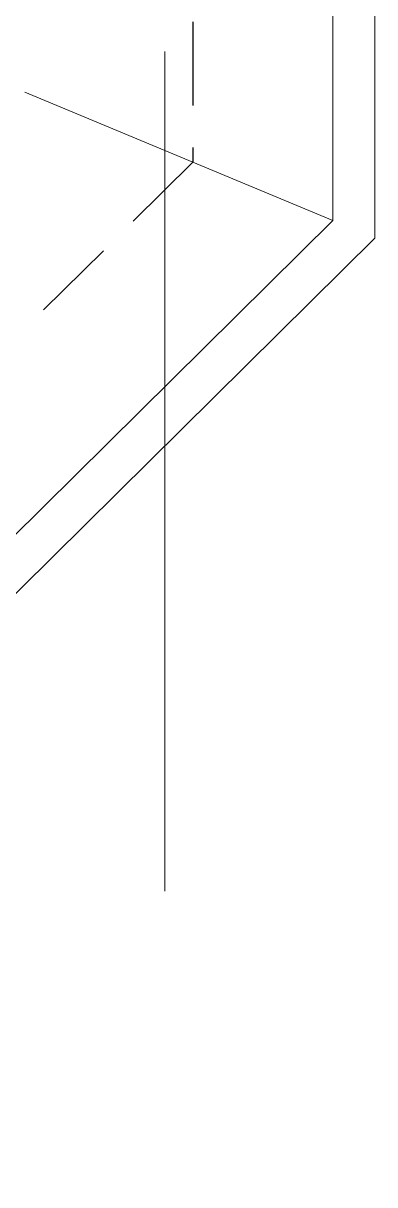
# Model space of a CAD drawing. Header units: inches. Extents: x -26575 to 27, y -11337 to 2257.
# Drawn here: x -23869.1 to -23844, y 1279 to 1362 of the extents above; entities that cross this region are included whole.
import ezdxf

# ---------------------------------------------------------------- set-up
doc = ezdxf.new("R2010")
doc.units = ezdxf.units.IN
doc.header["$LTSCALE"] = 48
doc.header["$MEASUREMENT"] = 0
for name, pattern in [('A106$0$CENTER', [2, 1.25, -0.25, 0.25, -0.25]), ('A112$0$CENTER', [2, 1.25, -0.25, 0.25, -0.25]), ('NB - 12th floor_plan$0$HIDDEN2', [0.1875, 0.125, -0.0625])]:
    doc.linetypes.add(name, pattern=pattern)
for name, color, linetype in [('A106$0$A-GRID-GRDP0-12', 8, 'Continuous'), ('A112$0$A-GRID-GRDP0-12', 8, 'Continuous'), ('A612$0$A-CLNG-SFFT', 8, 'Continuous'), ('NB - 12th floor_plan$0$STSLABNOTCH', 1, 'NB - 12th floor_plan$0$HIDDEN2'), ('XREF', 7, 'Continuous')]:
    doc.layers.add(name, color=color, linetype=linetype)

# ---------------------------------------------------------------- blocks, each defined once
blk = doc.blocks.new('A106')
at = {"layer": 'A106$0$A-GRID-GRDP0-12', "linetype": 'A106$0$CENTER', "lineweight": 0}
blk.add_line((-23859.024, 1299.981), (-23859.024, 2113.236), dxfattribs=at)
blk = doc.blocks.new('A112')
at = {"layer": 'A112$0$A-GRID-GRDP0-12', "linetype": 'A112$0$CENTER', "lineweight": 0}
blk.add_line((-23859.024, 1299.981), (-23859.024, 2113.236), dxfattribs=at)
blk = doc.blocks.new('A612')
at = {"layer": 'A612$0$A-CLNG-SFFT', "lineweight": 0}
blk.add_line((-23869.024, 1357.088, 0), (-23847.023, 1347.902, 0), dxfattribs=at)
at = {"layer": 'A612$0$A-CLNG-SFFT', "lineweight": 0, "extrusion": (4.60855e-09, 1.04083e-08, 1), "elevation": 0, "flags": 128}
blk.add_lwpolyline([(-24070.71, 1348.16), (-23916.014, 1279.665), (-23847.023, 1347.902), (-23847.023, 1508.095)], dxfattribs=at)
at = {"layer": 'A612$0$A-CLNG-SFFT', "lineweight": 0, "extrusion": (4.66315e-09, 1.05316e-08, 1), "elevation": 0, "flags": 128}
blk.add_lwpolyline([(-24069.181, 1344.203), (-23915.358, 1276.094), (-23844.023, 1346.65), (-23844.023, 1505.095)], dxfattribs=at)
blk = doc.blocks.new('NB - 12th floor_plan')
at = {"layer": 'NB - 12th floor_plan$0$STSLABNOTCH'}
blk.add_lwpolyline([(-23868.023, 1531.598), (-23868.023, 1434.121), (-23857.023, 1434.121), (-23857.023, 1352.079), (-23918.202, 1291.57), (-24010.074, 1332.249), (-24005.62, 1342.307), (-24083.696, 1376.877)], dxfattribs=at)

msp = doc.modelspace()

# ---------------------------------------------------------------- block references
at = {"layer": 'XREF'}
for name in ['A106', 'A112', 'NB - 12th floor_plan', 'A612']:
    msp.add_blockref(name, (0, 0), dxfattribs=at)

doc.saveas('drawing.dxf')
